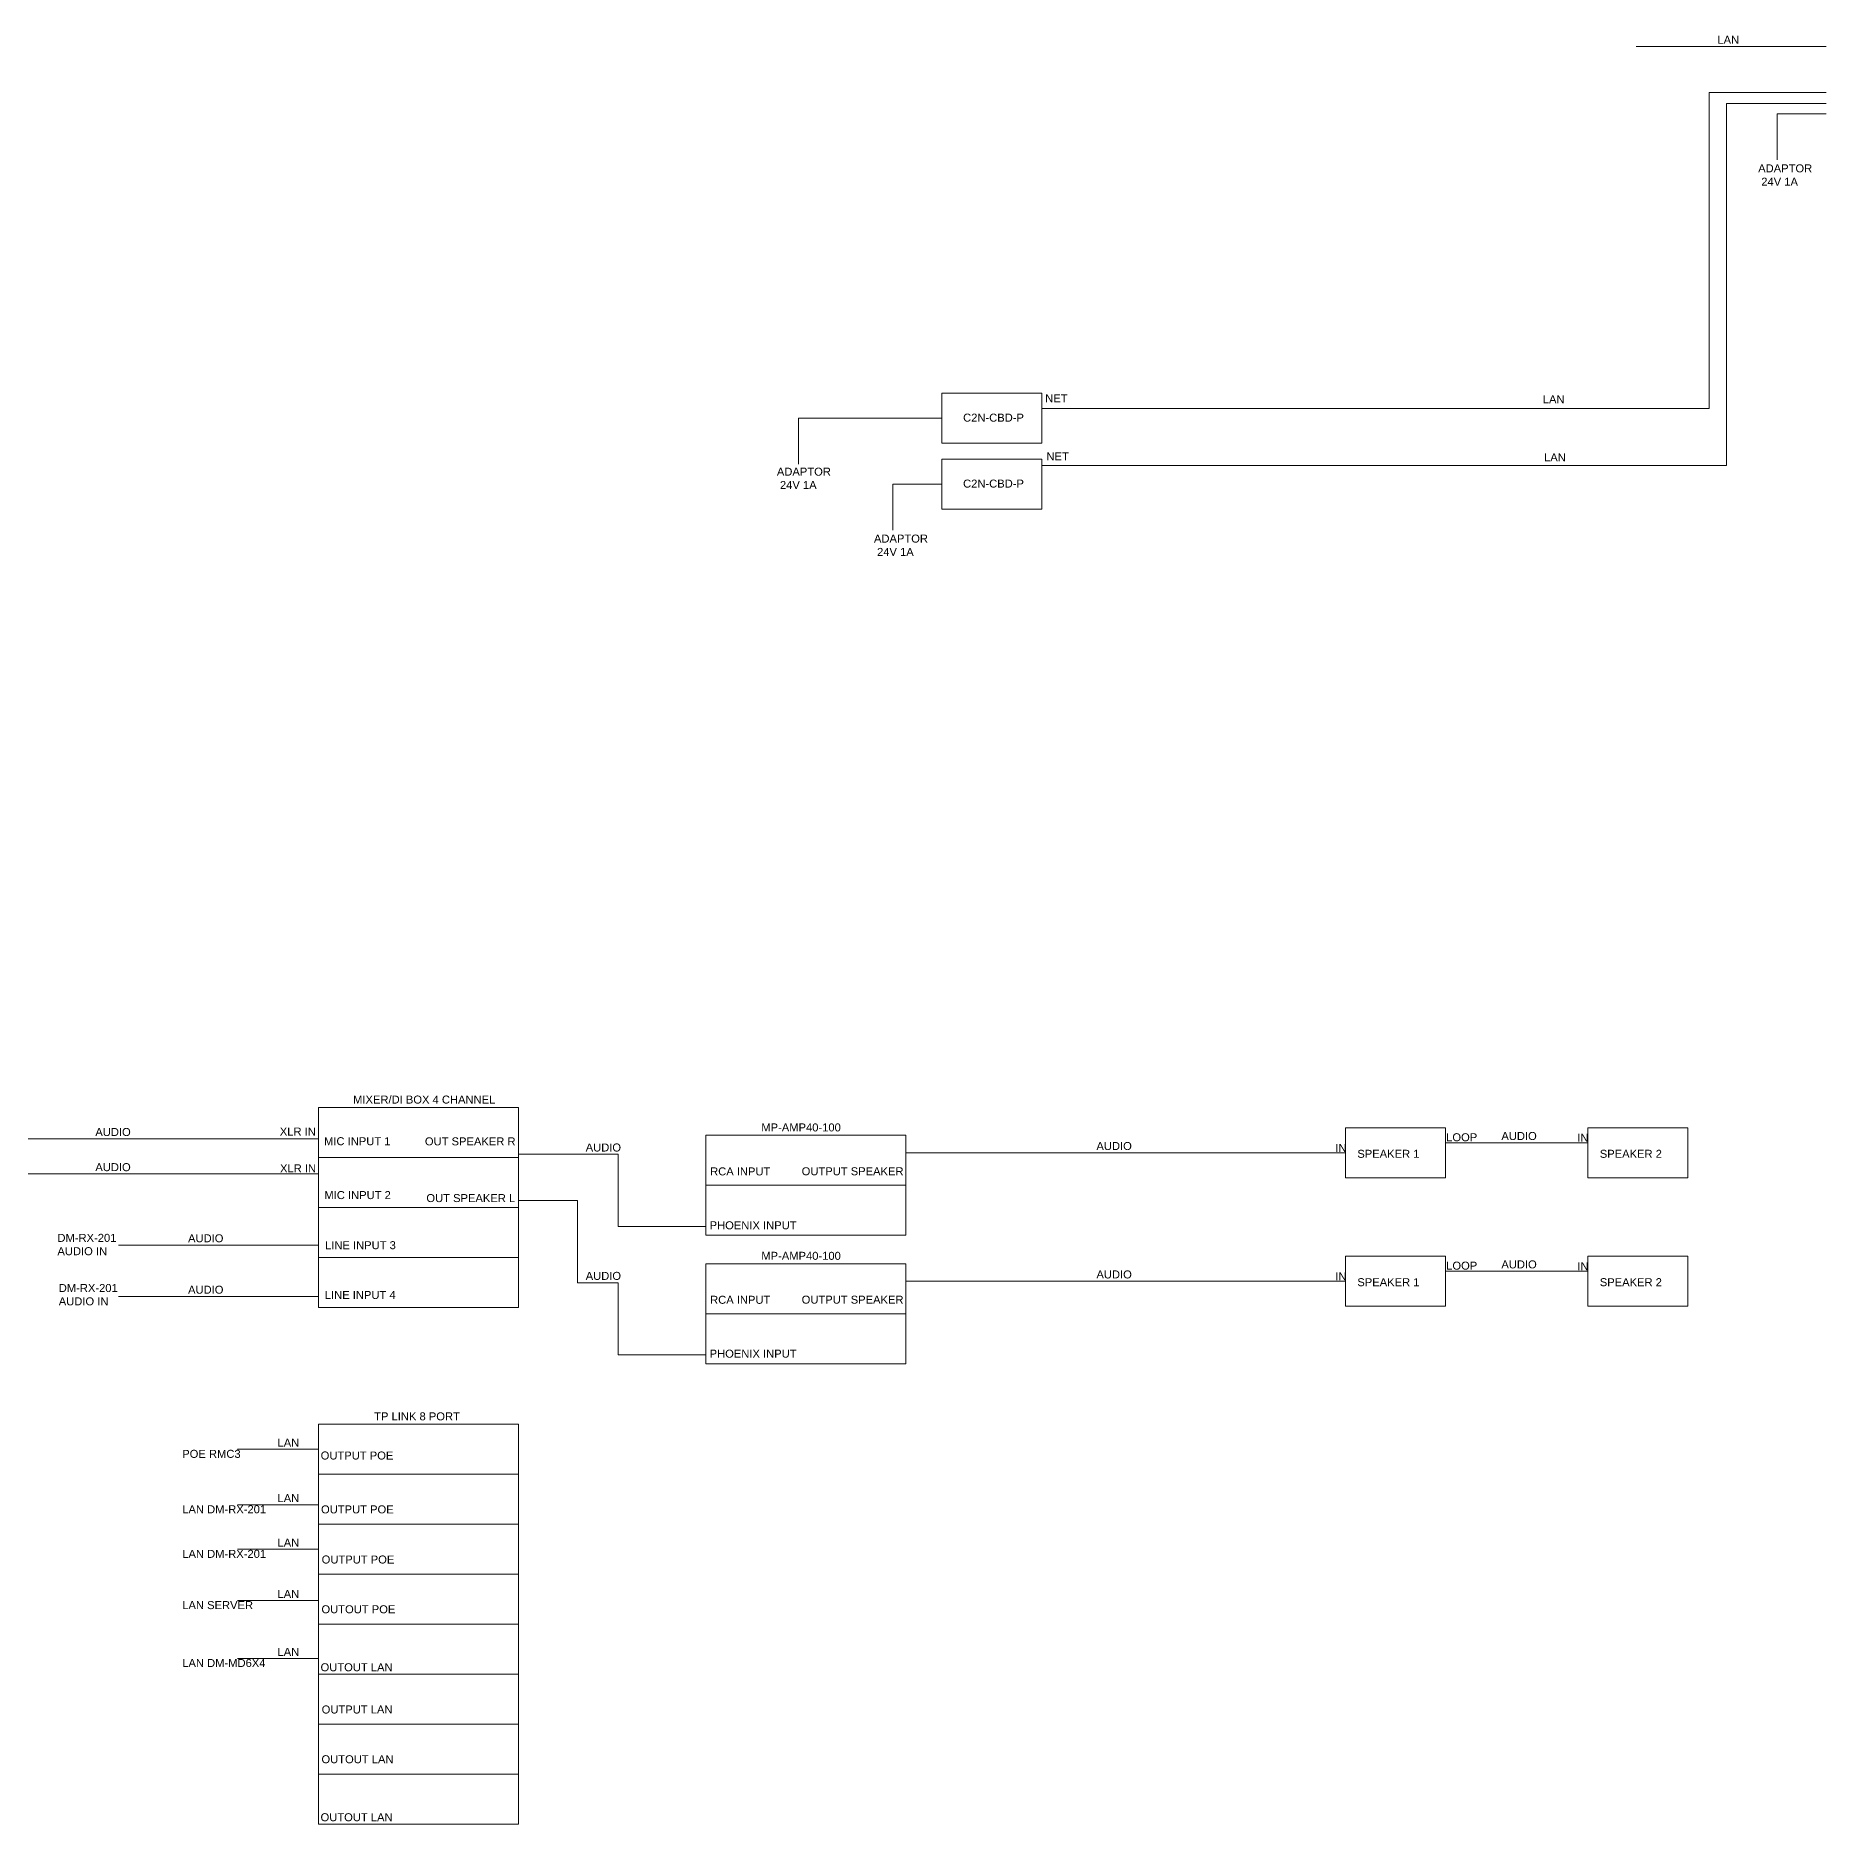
# Model space of a CAD drawing. Header units: inches. Extents: x 650 to 9922, y -3240 to 3248.
# Drawn here: x 2263 to 3158, y 2338 to 3233 of the extents above; entities that cross this region are included whole.
import ezdxf

# ---------------------------------------------------------------- set-up
doc = ezdxf.new("R2010")
doc.units = ezdxf.units.IN
doc.header["$MEASUREMENT"] = 0
doc.styles.get("Standard").update_dxf_attribs({"font": 'arial.ttf'})

msp = doc.modelspace()

# ---------------------------------------------------------------- linework, layer by layer
at = {"color": 3, "linetype": 'Continuous', "lineweight": 9}
msp.add_line((2205.91, 2663.65), (2404.4, 2663.65), dxfattribs=at)
at = {"linetype": 'Continuous', "lineweight": 9}
for points in [[(3063.05, 3227.52), (3158.1, 3227.52)], [(2766.07, 3046.45), (3099.53, 3046.45), (3099.53, 3204.43), (3158.1, 3204.43)], [(2766.07, 3017.93), (3108.22, 3017.93), (3108.22, 3198.92), (3158.1, 3198.92)], [(2766.07, 3039.15), (2766.07, 3054.11), (2716.07, 3054.11), (2716.07, 3029.11), (2766.07, 3029.11), (2766.07, 3039.15)], [(2766.07, 3006.19), (2766.07, 3021.15), (2716.07, 3021.15), (2716.07, 2996.15), (2766.07, 2996.15), (2766.07, 3006.19)], [(2404.4, 2696.91), (2504.4, 2696.91), (2504.4, 2596.91), (2404.4, 2596.91), (2404.4, 2696.91)], [(2404.4, 2696.91), (2404.4, 2671.91), (2504.4, 2671.91), (2504.4, 2646.91), (2404.4, 2646.91), (2404.4, 2621.91), (2504.4, 2621.91), (2504.4, 2596.91), (2404.4, 2596.91)], [(2967.73, 2671.75), (2967.73, 2686.72), (2917.73, 2686.72), (2917.73, 2661.72), (2967.73, 2661.72), (2967.73, 2671.75)], [(3088.94, 2671.75), (3088.94, 2686.72), (3038.94, 2686.72), (3038.94, 2661.72), (3088.94, 2661.72), (3088.94, 2671.75)], [(2597.94, 2682.97), (2697.94, 2682.97), (2697.94, 2632.97), (2597.94, 2632.97), (2597.94, 2682.97)], [(2597.94, 2682.97), (2597.94, 2657.97), (2697.94, 2657.97), (2697.94, 2632.97), (2597.94, 2632.97), (2597.94, 2632.97), (2697.94, 2632.97), (2697.94, 2632.97), (2597.94, 2632.97)], [(2967.73, 2607.55), (2967.73, 2622.51), (2917.73, 2622.51), (2917.73, 2597.51), (2967.73, 2597.51), (2967.73, 2607.55)], [(3088.94, 2607.55), (3088.94, 2622.51), (3038.94, 2622.51), (3038.94, 2597.51), (3088.94, 2597.51), (3088.94, 2607.55)], [(2597.94, 2618.77), (2697.94, 2618.77), (2697.94, 2568.77), (2597.94, 2568.77), (2597.94, 2618.77)], [(2597.94, 2618.77), (2597.94, 2593.77), (2697.94, 2593.77), (2697.94, 2568.77), (2597.94, 2568.77), (2597.94, 2568.77), (2697.94, 2568.77), (2697.94, 2568.77), (2597.94, 2568.77)], [(2404.4, 2538.49), (2504.4, 2538.49), (2504.4, 2438.49), (2404.4, 2438.49), (2404.4, 2538.49)], [(2404.4, 2538.49), (2404.4, 2513.49), (2504.4, 2513.49), (2504.4, 2488.49), (2404.4, 2488.49), (2404.4, 2463.49), (2504.4, 2463.49), (2504.4, 2438.49), (2404.4, 2438.49)], [(2404.4, 2525.99), (2363.85, 2525.99)], [(2404.4, 2498.27), (2363.85, 2498.27)], [(2404.4, 2475.99), (2363.85, 2475.99)], [(2404.4, 2450.36), (2363.85, 2450.36)], [(2404.4, 2438.49), (2504.4, 2438.49), (2504.4, 2338.49), (2404.4, 2338.49), (2404.4, 2438.49)], [(2404.4, 2438.49), (2404.4, 2413.49), (2504.4, 2413.49), (2504.4, 2388.49), (2404.4, 2388.49), (2404.4, 2363.49), (2504.4, 2363.49), (2504.4, 2338.49), (2404.4, 2338.49)], [(2404.4, 2421.4), (2363.85, 2421.4)]]:
    msp.add_lwpolyline(points, dxfattribs=at)
at = {"color": 1, "linetype": 'Continuous', "lineweight": 9}
for points in [[(3158.1, 3193.79), (3133.54, 3193.79), (3133.54, 3170.72)], [(2716.07, 3041.61), (2644.36, 3041.61), (2644.36, 3018.54)], [(2716.07, 3008.65), (2691.51, 3008.65), (2691.51, 2985.58)]]:
    msp.add_lwpolyline(points, dxfattribs=at)
at = {"color": 3, "linetype": 'Continuous', "lineweight": 9}
for points in [[(2205.91, 2681.23), (2404.4, 2681.23)], [(2967.73, 2679.23), (3038.94, 2679.23)], [(2504.4, 2673.48), (2554.27, 2673.48), (2554.27, 2637.45), (2597.94, 2637.45)], [(2917.73, 2674.22), (2697.94, 2674.22)], [(2533.93, 2609.28), (2533.93, 2650.31), (2504.4, 2650.31)], [(2404.4, 2628.08), (2304.4, 2628.08)], [(2967.73, 2615.03), (3038.94, 2615.03)], [(2533.93, 2609.28), (2554.27, 2609.28), (2554.27, 2573.25), (2597.94, 2573.25)], [(2917.73, 2610.01), (2697.94, 2610.01)], [(2404.4, 2602.38), (2304.4, 2602.38)]]:
    msp.add_lwpolyline(points, dxfattribs=at)

# ---------------------------------------------------------------- texts
at = {"linetype": 'Continuous', "lineweight": 9, "char_height": 4}
for s, width, heights, insert, attachment_point in [('LAN', 44.698, [0], (3114.58, 3232.8), 3), ('ADAPTOR\\P 24V 1A', 44.698, [0], (3124.1, 3157.84), 7), ('NET', 44.698, [0], (2778.84, 3053.52), 3), ('LAN', 44.698, [0], (3027.31, 3053.02), 3), ('C2N-CBD-P', 44.698, [0], (2726.62, 3043.84), 1), ('ADAPTOR\\P 24V 1A', 44.698, [0], (2633.53, 3006.17), 7), ('NET', 44.698, [0], (2779.47, 3024.49), 3), ('LAN', 44.698, [0], (3027.93, 3023.98), 3), ('C2N-CBD-P', 44.698, [0], (2726.62, 3010.87), 1), ('ADAPTOR\\P 24V 1A', 44.698, [0], (2682.06, 2972.7), 7), ('MIXER/DI BOX 4 CHANNEL', 76.3649, [0], (2421.67, 2702.85), 1), ('AUDIO', 44.698, [0], (2292.82, 2686.63), 1), ('XLR IN', 44.698, [0], (2385.03, 2682.88), 7), ('MP-AMP40-100', 76.3649, [0], (2625.75, 2688.92), 1), ('MIC INPUT 1', 44.698, [0], (2407.15, 2677.97), 7), ('OUT SPEAKER R', 53.7017, [0], (2502.89, 2681.94), 3), ('AUDIO', 44.698, [0], (2537.95, 2678.88), 1), ('AUDIO', 44.698, [0], (2793.28, 2679.62), 1), ('IN', 44.698, [0], (2912.68, 2678.71), 1), ('LOOP', 44.698, [0], (2968.13, 2684), 1), ('AUDIO', 44.698, [0], (2995.72, 2684.63), 1), ('IN', 44.698, [0], (3033.72, 2683.72), 1), ('AUDIO', 44.698, [0], (2292.82, 2669.05), 1), ('XLR IN', 44.698, [0], (2385.15, 2664.45), 7), ('SPEAKER 1', 44.698, [0], (2923.71, 2675.73), 1), ('SPEAKER 2', 44.698, [0], (3044.92, 2675.73), 1), ('RCA INPUT', 44.698, [0], (2600.16, 2662.87), 7), ('OUTPUT SPEAKER', 57.9778, [0], (2696.84, 2666.99), 3), ('MIC INPUT 2', 44.698, [0], (2407.32, 2651.03), 7), ('OUT SPEAKER L', 53.7017, [0], (2502.71, 2653.59), 3), ('DM-RX-201\\PAUDIO IN', 44.698, [0], (2273.86, 2622.97), 7), ('AUDIO', 44.698, [0], (2339.17, 2633.48), 1), ('PHOENIX INPUT', 44.698, [4.14], (2599.91, 2635.93), 7), ('LINE INPUT 3', 44.698, [0], (2407.64, 2625.97), 7), ('MP-AMP40-100', 76.3649, [0], (2625.75, 2624.71), 1), ('AUDIO', 44.698, [0], (2537.95, 2614.68), 1), ('AUDIO', 44.698, [0], (2793.28, 2615.41), 1), ('IN', 44.698, [0], (2912.68, 2614.51), 1), ('LOOP', 44.698, [0], (2968.13, 2619.8), 1), ('AUDIO', 44.698, [0], (2995.72, 2620.43), 1), ('IN', 44.698, [0], (3033.72, 2619.51), 1), ('DM-RX-201\\PAUDIO IN', 44.698, [0], (2274.53, 2597.89), 7), ('AUDIO', 44.698, [0], (2339.17, 2607.78), 1), ('LINE INPUT 4', 44.698, [0], (2407.54, 2601.08), 7), ('SPEAKER 1', 44.698, [0], (2923.71, 2611.53), 1), ('SPEAKER 2', 44.698, [0], (3044.92, 2611.53), 1), ('RCA INPUT', 44.698, [0], (2600.16, 2598.67), 7), ('OUTPUT SPEAKER', 57.9778, [0], (2696.84, 2602.79), 3), ('PHOENIX INPUT', 44.698, [4.14], (2599.91, 2571.73), 7), ('TP LINK 8 PORT', 76.3649, [0], (2432.21, 2544.44), 1), ('POE RMC3', 44.698, [0], (2336.27, 2521.63), 7), ('LAN', 44.698, [0], (2394.75, 2531.27), 3), ('OUTPUT POE', 44.698, [0], (2405.48, 2520.8), 7), ('LAN DM-RX-201', 44.698, [0], (2336.27, 2493.91), 7), ('LAN', 44.698, [0], (2394.75, 2503.54), 3), ('OUTPUT POE', 44.698, [0], (2405.64, 2493.86), 7), ('LAN', 44.698, [0], (2394.75, 2481.27), 3), ('LAN DM-RX-201', 44.698, [0], (2336.27, 2471.63), 7), ('OUTPUT POE', 44.698, [0], (2405.97, 2468.8), 7), ('LAN', 44.698, [0], (2394.75, 2455.63), 3), ('LAN SERVER', 44.698, [0], (2336.27, 2446), 7), ('OUTOUT POE', 44.698, [0], (2405.86, 2443.91), 7), ('LAN', 44.698, [0], (2394.75, 2426.68), 3), ('LAN DM-MD6X4', 44.698, [0], (2336.27, 2417.04), 7), ('OUTOUT LAN', 44.698, [0], (2405.41, 2414.91), 7), ('OUTPUT LAN', 44.698, [0], (2405.97, 2393.8), 7), ('OUTOUT LAN', 44.698, [0], (2405.87, 2368.91), 7), ('OUTOUT LAN', 44.698, [0], (2405.41, 2339.91), 7)]:
    msp.add_mtext_dynamic_manual_height_columns(s, width=width, gutter_width=1, heights=heights, dxfattribs=dict(at, insert=insert, attachment_point=attachment_point))

doc.saveas('drawing.dxf')
